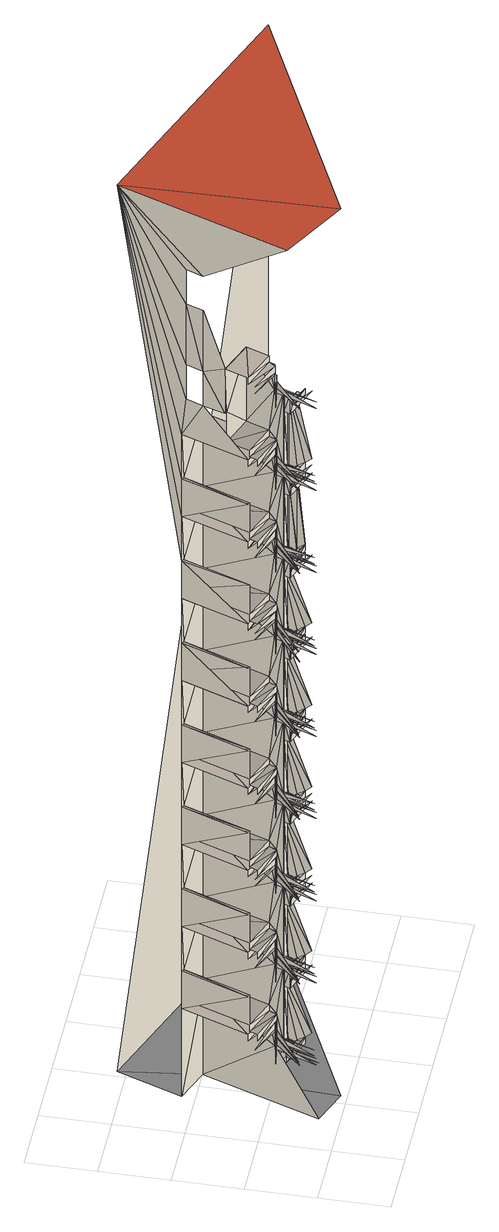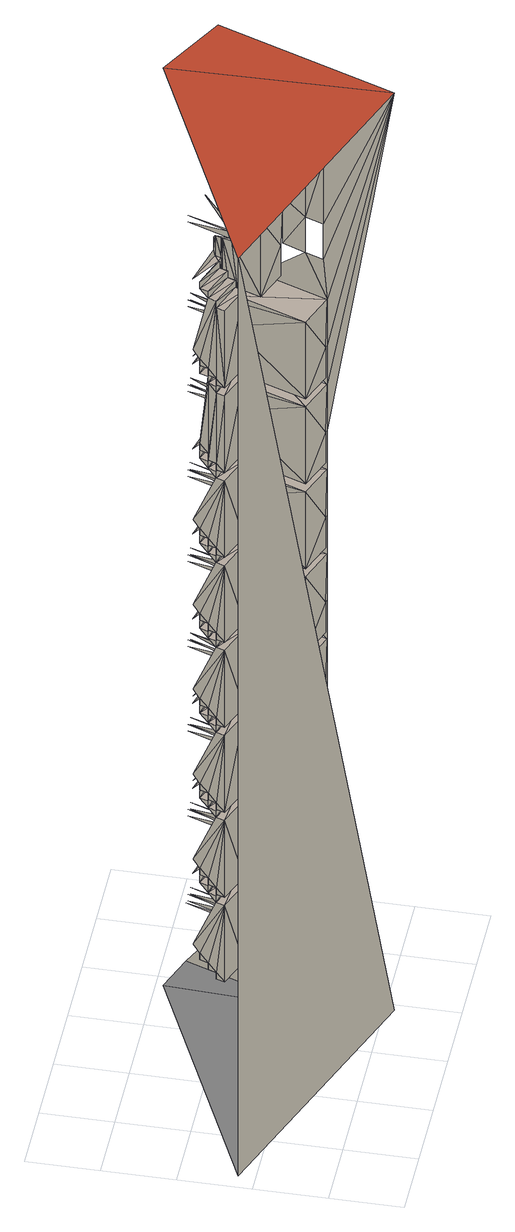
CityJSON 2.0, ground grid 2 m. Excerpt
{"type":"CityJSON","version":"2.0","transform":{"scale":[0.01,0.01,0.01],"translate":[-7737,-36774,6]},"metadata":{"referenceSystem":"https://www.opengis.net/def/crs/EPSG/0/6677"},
"CityObjects":{
"building1":{"type":"Building","attributes":{"class":9999,"usage":412,"measuredHeight":30.7,"storeysAboveGround":10,"storeysBelowGround":0,"prefecture":13,"city":13103,"footprintArea":61.78,"fireproofType":1001,"coverageRatio":80,"floorAreaRatio":700,"surveyYear":2021,"urbanPlanType":21,"areaClassificationType":22,"landUseType":211,"districts":"10","detailedUsage":"1320","floodRisk_description":10,"floodRisk_rank":1,"floodRisk_depth":0.3,"floodRisk_adminType":2,"floodRisk_scale":2,"meshCode":"53394509"},"geometry":[{"type":"MultiSurface","lod":"2","boundaries":[[[0,1,2]],[[3,4,5]],[[6,7,8]],[[9,10,11]],[[12,13,14]],[[15,16,17]],[[18,19,20]],[[21,22,23]],[[24,25,26]],[[27,28,29]],[[30,31,32]],[[33,34,35]],[[36,37,38]],[[39,40,41]],[[42,43,44]],[[45,46,47]],[[48,49,50]],[[51,52,53]],[[54,55,56]],[[57,58,59]],[[60,61,62]],[[63,64,65]],[[66,67,68]],[[69,70,71]],[[72,73,7]],[[74,75,2]],[[76,77,5]],[[14,78,79]],[[80,81,11]],[[82,83,79]],[[84,85,77]],[[86,87,73]],[[88,89,75]],[[80,90,81]],[[91,92,23]],[[20,93,94]],[[95,96,17]],[[26,97,98]],[[99,100,96]],[[101,102,94]],[[103,104,92]],[[105,106,98]],[[35,107,33]],[[38,108,36]],[[109,110,40]],[[47,111,45]],[[28,112,29]],[[43,113,44]],[[114,115,116]],[[32,117,30]],[[118,63,119]],[[66,120,121]],[[71,122,123]],[[54,124,125]],[[57,126,127]],[[62,128,129]],[[51,130,131]],[[48,39,132]],[[133,134,135]],[[136,137,138]],[[139,140,141]],[[142,143,144]],[[145,146,147]],[[148,149,150]],[[151,152,153]],[[154,155,156]],[[157,158,159]],[[160,161,117]],[[162,163,115]],[[164,165,108]],[[166,167,113]],[[168,169,110]],[[170,171,112]],[[172,173,111]],[[174,175,107]],[[8,176,177]],[[178,3,179]],[[180,0,181]],[[12,182,183]],[[184,9,185]],[[186,15,187]],[[188,18,189]],[[190,21,191]],[[24,192,193]],[[68,194,195]],[[61,196,197]],[[56,198,199]],[[53,200,201]],[[70,202,203]],[[50,204,205]],[[65,206,207]],[[59,208,209]],[[210,191,211]],[[212,179,213]],[[214,185,215]],[[216,182,217]],[[218,189,219]],[[220,221,176]],[[222,192,223]],[[224,187,225]],[[226,181,227]],[[228,229,230]],[[87,231,232]],[[89,233,234]],[[90,235,236]],[[237,238,239]],[[240,241,242]],[[243,244,245]],[[246,247,248]],[[249,250,251]],[[102,252,253]],[[104,254,255]],[[83,256,257]],[[85,258,259]],[[260,261,262]],[[263,264,265]],[[106,266,267]],[[100,268,269]],[[195,228,230]],[[202,248,203]],[[206,251,207]],[[205,240,242]],[[209,243,245]],[[201,263,265]],[[199,260,262]],[[196,239,197]],[[252,270,253]],[[271,232,272]],[[273,267,274]],[[233,275,234]],[[254,276,255]],[[277,236,278]],[[258,279,259]],[[269,268,280]],[[256,281,257]],[[126,28,27]],[[122,43,42]],[[114,116,120]],[[32,31,128]],[[35,34,124]],[[38,37,119]],[[109,40,39]],[[47,46,130]],[[225,282,283]],[[284,285,167]],[[286,287,175]],[[288,289,173]],[[290,291,163]],[[292,293,171]],[[294,295,161]],[[296,297,165]],[[298,299,169]],[[300,301,302]],[[303,304,305]],[[306,307,308]],[[309,310,311]],[[312,313,314]],[[315,316,317]],[[318,319,320]],[[321,322,323]],[[134,277,135]],[[144,273,142]],[[146,275,147]],[[276,138,324]],[[270,150,149]],[[271,141,325]],[[326,279,159]],[[281,156,155]],[[280,153,152]],[[300,327,301]],[[302,301,328]],[[303,329,304]],[[305,304,330]],[[306,331,307]],[[308,307,332]],[[309,333,310]],[[311,310,334]],[[312,335,313]],[[314,313,336]],[[317,316,337]],[[317,337,338]],[[318,339,319]],[[320,319,340]],[[323,322,341]],[[323,341,342]],[[305,343,303]],[[302,344,300]],[[345,309,311]],[[320,346,318]],[[317,347,315]],[[348,312,314]],[[321,323,349]],[[306,308,350]],[[38,164,108]],[[109,168,110]],[[28,170,112]],[[113,43,166]],[[114,162,115]],[[32,160,117]],[[35,174,107]],[[47,172,111]],[[5,351,3]],[[85,5,77]],[[83,14,79]],[[14,352,12]],[[87,7,73]],[[7,353,8]],[[2,354,0]],[[89,2,75]],[[11,355,9]],[[90,11,81]],[[351,5,85]],[[14,83,352]],[[7,87,353]],[[354,2,89]],[[355,11,90]],[[356,357,358]],[[357,359,360]],[[361,362,363]],[[362,364,365]],[[366,367,368]],[[369,366,370]],[[371,372,373]],[[374,371,375]],[[376,377,378]],[[377,379,380]],[[381,382,383]],[[384,381,385]],[[386,387,388]],[[387,389,390]],[[391,392,393]],[[392,394,395]],[[100,17,96]],[[17,396,15]],[[23,397,21]],[[104,23,92]],[[102,20,94]],[[20,398,18]],[[323,399,400]],[[320,401,346]],[[317,402,347]],[[305,403,343]],[[302,404,344]],[[308,405,406]],[[314,407,348]],[[311,408,409]],[[26,410,24]],[[106,26,98]],[[17,100,396]],[[223,399,323]],[[220,401,320]],[[219,402,317]],[[215,403,305]],[[227,404,302]],[[397,23,104]],[[20,102,398]],[[211,405,308]],[[213,407,314]],[[217,408,311]],[[410,26,106]],[[303,343,411]],[[349,323,400]],[[300,344,412]],[[345,311,409]],[[318,346,413]],[[315,347,414]],[[350,308,406]],[[415,312,348]],[[416,417,418]],[[179,3,351]],[[352,182,12]],[[416,419,143]],[[420,134,133]],[[138,137,324]],[[141,140,325]],[[144,143,421]],[[145,422,146]],[[423,149,148]],[[424,8,353]],[[425,0,354]],[[426,9,355]],[[151,427,152]],[[154,428,155]],[[159,158,326]],[[195,66,68]],[[203,71,70]],[[199,54,56]],[[209,57,59]],[[197,62,61]],[[201,51,53]],[[205,48,50]],[[207,63,65]],[[85,429,351]],[[83,430,352]],[[89,425,354]],[[90,426,355]],[[87,424,353]],[[189,18,398]],[[191,21,397]],[[431,15,396]],[[432,24,410]],[[100,431,396]],[[102,433,398]],[[104,434,397]],[[106,432,410]],[[357,356,359]],[[362,361,364]],[[367,366,369]],[[372,371,374]],[[377,376,379]],[[382,381,384]],[[387,386,389]],[[392,391,394]],[[241,413,401]],[[411,403,244]],[[250,414,402]],[[412,404,238]],[[349,399,247]],[[8,424,176]],[[181,0,425]],[[185,9,426]],[[350,405,229]],[[415,407,264]],[[261,345,408]],[[179,351,429]],[[182,352,430]],[[187,15,431]],[[24,432,192]],[[435,161,160]],[[436,163,162]],[[437,165,164]],[[284,167,166]],[[438,169,168]],[[439,171,170]],[[189,398,433]],[[191,397,434]],[[440,173,172]],[[441,175,174]],[[401,413,346]],[[403,411,343]],[[402,414,347]],[[404,412,344]],[[399,349,400]],[[405,350,406]],[[407,415,348]],[[408,345,409]],[[442,321,349]],[[443,309,345]],[[444,300,412]],[[445,312,415]],[[446,306,350]],[[447,303,411]],[[448,315,414]],[[449,318,413]],[[182,430,217]],[[429,213,179]],[[431,225,187]],[[211,191,450]],[[192,432,223]],[[219,189,451]],[[185,426,215]],[[220,176,424]],[[227,181,452]],[[368,453,241]],[[383,454,244]],[[365,455,247]],[[395,456,250]],[[238,380,457]],[[360,458,229]],[[217,430,459]],[[460,213,429]],[[461,225,431]],[[261,390,462]],[[264,373,463]],[[450,191,434]],[[223,432,464]],[[451,189,433]],[[215,426,465]],[[220,424,466]],[[452,181,425]],[[425,89,234]],[[426,90,236]],[[424,87,232]],[[433,102,253]],[[434,104,255]],[[429,85,259]],[[430,83,257]],[[267,432,106]],[[431,100,269]],[[122,71,203]],[[124,54,199]],[[195,120,66]],[[209,126,57]],[[197,128,62]],[[201,130,51]],[[205,39,48]],[[207,119,63]],[[457,380,379]],[[453,368,367]],[[454,383,382]],[[455,365,364]],[[458,360,359]],[[456,395,394]],[[462,390,389]],[[463,373,372]],[[467,247,399]],[[468,241,401]],[[469,250,402]],[[470,244,403]],[[471,238,404]],[[405,472,229]],[[408,473,261]],[[474,264,407]],[[453,413,241]],[[454,411,244]],[[414,250,456]],[[412,238,457]],[[455,349,247]],[[350,229,458]],[[415,264,463]],[[345,261,462]],[[239,238,475]],[[242,241,476]],[[245,244,477]],[[248,247,478]],[[251,250,479]],[[230,229,480]],[[262,261,481]],[[265,264,482]],[[480,195,230]],[[478,203,248]],[[477,209,245]],[[475,197,239]],[[476,205,242]],[[479,207,251]],[[361,455,364]],[[384,454,382]],[[376,457,379]],[[374,463,372]],[[391,456,394]],[[386,462,389]],[[369,453,367]],[[356,458,359]],[[481,199,262]],[[482,201,265]],[[223,483,399]],[[220,484,401]],[[219,485,402]],[[215,486,403]],[[227,487,404]],[[211,488,405]],[[213,489,407]],[[217,490,408]],[[491,361,492]],[[493,384,494]],[[495,376,496]],[[497,374,498]],[[499,391,500]],[[501,386,502]],[[503,369,504]],[[505,356,506]],[[489,213,460]],[[282,225,461]],[[490,217,459]],[[483,223,464]],[[488,211,450]],[[484,220,466]],[[485,219,451]],[[486,215,465]],[[487,227,452]],[[429,489,460]],[[431,282,461]],[[430,490,459]],[[433,485,451]],[[434,488,450]],[[432,483,464]],[[425,487,452]],[[426,486,465]],[[424,484,466]],[[478,122,203]],[[475,128,197]],[[479,119,207]],[[195,480,120]],[[209,477,126]],[[205,476,39]],[[481,124,199]],[[201,482,130]],[[247,467,478]],[[241,468,476]],[[250,469,479]],[[244,470,477]],[[238,471,475]],[[229,472,480]],[[261,473,481]],[[264,474,482]],[[485,433,253]],[[488,434,255]],[[483,432,267]],[[487,425,234]],[[486,426,236]],[[484,424,232]],[[489,429,259]],[[282,431,269]],[[490,430,257]],[[413,453,449]],[[411,454,447]],[[415,463,445]],[[414,456,448]],[[412,457,444]],[[350,458,446]],[[345,462,443]],[[349,455,442]],[[491,455,361]],[[493,454,384]],[[376,495,457]],[[497,463,374]],[[499,456,391]],[[501,462,386]],[[503,453,369]],[[505,458,356]],[[507,508,148]],[[509,253,270]],[[510,255,276]],[[511,267,273]],[[512,234,275]],[[513,236,277]],[[514,232,271]],[[120,472,114]],[[122,467,43]],[[126,470,28]],[[128,471,32]],[[39,468,109]],[[119,469,38]],[[124,473,35]],[[130,474,47]],[[508,423,148]],[[515,140,139]],[[422,145,516]],[[517,259,279]],[[518,269,280]],[[519,257,281]],[[416,520,417]],[[418,417,507]],[[472,120,480]],[[467,122,478]],[[470,126,477]],[[128,475,471]],[[468,39,476]],[[469,119,479]],[[473,124,481]],[[474,130,482]],[[143,419,421]],[[467,399,284]],[[468,401,438]],[[469,402,437]],[[470,403,439]],[[471,404,435]],[[472,405,436]],[[473,408,441]],[[474,407,440]],[[253,509,485]],[[488,255,510]],[[483,267,511]],[[487,234,512]],[[486,236,513]],[[484,232,514]],[[455,521,442]],[[454,522,447]],[[523,444,457]],[[463,524,445]],[[456,525,448]],[[462,526,443]],[[453,527,449]],[[458,528,446]],[[489,259,517]],[[269,518,282]],[[490,257,519]],[[442,521,529]],[[447,522,530]],[[444,523,531]],[[445,524,532]],[[448,525,533]],[[443,526,534]],[[449,527,535]],[[446,528,536]],[[284,399,483]],[[438,401,484]],[[437,402,485]],[[439,403,486]],[[435,404,487]],[[436,405,488]],[[441,408,490]],[[440,407,489]],[[537,419,416]],[[436,290,163]],[[439,292,171]],[[296,165,437]],[[288,173,440]],[[164,38,469]],[[168,109,468]],[[170,28,470]],[[166,43,467]],[[162,114,472]],[[160,32,471]],[[174,35,473]],[[172,47,474]],[[538,537,285]],[[277,134,513]],[[276,324,510]],[[270,149,509]],[[273,144,511]],[[275,146,512]],[[271,325,514]],[[279,326,517]],[[281,155,519]],[[280,152,518]],[[491,539,455]],[[455,540,521]],[[493,541,454]],[[454,542,522]],[[523,457,543]],[[544,457,495]],[[497,545,463]],[[463,546,524]],[[499,547,456]],[[456,548,525]],[[501,549,462]],[[526,462,550]],[[503,551,453]],[[453,552,527]],[[505,553,458]],[[528,458,554]],[[539,491,555]],[[541,493,556]],[[544,495,557]],[[545,497,558]],[[547,499,559]],[[549,501,560]],[[551,503,561]],[[553,505,562]],[[144,483,511]],[[325,484,514]],[[149,485,509]],[[134,486,513]],[[324,488,510]],[[146,487,512]],[[152,282,518]],[[155,490,519]],[[326,489,517]],[[327,300,563]],[[329,303,564]],[[331,306,565]],[[333,309,566]],[[335,312,567]],[[316,315,568]],[[339,318,569]],[[322,321,570]],[[467,284,166]],[[468,438,168]],[[469,437,164]],[[470,439,170]],[[472,436,162]],[[471,435,160]],[[473,441,174]],[[474,440,172]],[[571,572,573]],[[574,515,139]],[[575,516,145]],[[576,577,578]],[[579,580,581]],[[582,583,584]],[[585,586,587]],[[544,588,457]],[[457,588,543]],[[521,540,589]],[[522,542,590]],[[524,546,591]],[[525,548,592]],[[526,550,593]],[[527,552,594]],[[528,554,595]],[[596,597,575]],[[571,573,598]],[[585,587,599]],[[582,584,600]],[[601,602,603]],[[604,603,602]],[[442,570,321]],[[309,443,566]],[[444,563,300]],[[312,445,567]],[[306,446,565]],[[447,564,303]],[[315,448,568]],[[318,449,569]],[[574,291,605]],[[579,289,606]],[[295,607,576]],[[538,285,284]],[[541,608,454]],[[545,609,463]],[[547,610,456]],[[549,611,462]],[[551,612,453]],[[553,613,458]],[[614,455,539]],[[540,455,615]],[[454,616,542]],[[546,463,617]],[[456,618,548]],[[462,619,550]],[[453,620,552]],[[458,621,554]],[[287,286,599]],[[289,288,606]],[[291,290,605]],[[293,292,600]],[[295,294,607]],[[297,296,598]],[[299,298,597]],[[622,497,498]],[[623,491,492]],[[624,495,496]],[[282,625,626]],[[614,539,627]],[[608,541,628]],[[629,544,630]],[[544,629,588]],[[609,545,631]],[[610,547,632]],[[611,549,633]],[[612,551,634]],[[613,553,635]],[[636,417,520]],[[502,637,501]],[[500,638,499]],[[494,639,493]],[[504,640,503]],[[506,641,505]],[[625,642,626]],[[483,538,284]],[[419,483,144]],[[614,643,455]],[[455,643,615]],[[608,644,454]],[[454,644,616]],[[609,645,463]],[[463,645,617]],[[610,646,456]],[[456,646,618]],[[611,647,462]],[[462,647,619]],[[612,648,453]],[[453,648,620]],[[613,649,458]],[[458,649,621]],[[540,615,650]],[[542,616,651]],[[629,652,588]],[[588,652,653]],[[546,617,654]],[[548,618,655]],[[550,619,656]],[[552,620,657]],[[554,621,658]],[[136,659,137]],[[133,660,420]],[[661,442,529]],[[662,443,534]],[[663,444,531]],[[664,445,532]],[[665,446,536]],[[666,447,530]],[[667,448,533]],[[668,449,535]],[[151,669,427]],[[157,670,158]],[[154,671,428]],[[497,672,558]],[[639,556,493]],[[673,532,524]],[[637,560,501]],[[674,533,525]],[[675,530,522]],[[676,536,528]],[[677,534,526]],[[495,678,557]],[[503,640,561]],[[679,531,523]],[[638,559,499]],[[491,680,555]],[[641,562,505]],[[681,535,527]],[[521,661,529]],[[419,144,421]],[[682,169,438]],[[683,161,435]],[[684,175,441]],[[419,537,538]],[[539,555,680]],[[589,685,521]],[[673,524,591]],[[557,686,544]],[[687,541,556]],[[688,549,560]],[[636,689,417]],[[690,508,507]],[[691,614,692]],[[693,608,694]],[[695,629,696]],[[629,695,652]],[[697,609,698]],[[699,610,700]],[[701,611,702]],[[703,612,704]],[[705,613,706]],[[592,707,525]],[[708,528,595]],[[593,709,526]],[[543,710,523]],[[590,711,522]],[[594,712,527]],[[562,713,553]],[[714,545,558]],[[559,715,547]],[[561,716,551]],[[538,483,419]],[[572,659,136]],[[580,660,133]],[[586,669,151]],[[577,670,157]],[[583,671,154]],[[614,691,643]],[[608,693,644]],[[652,695,717]],[[609,697,645]],[[610,699,646]],[[611,701,647]],[[612,703,648]],[[613,705,649]],[[551,716,634]],[[718,593,550]],[[545,719,631]],[[720,595,554]],[[721,594,552]],[[722,592,548]],[[713,635,553]],[[539,723,627]],[[724,590,542]],[[547,715,632]],[[544,725,630]],[[726,628,541]],[[727,633,549]],[[728,543,588]],[[546,729,591]],[[540,730,589]],[[298,169,682]],[[294,161,683]],[[286,175,684]],[[658,720,554]],[[729,546,654]],[[724,542,651]],[[656,718,550]],[[650,731,540]],[[722,548,655]],[[727,611,633]],[[630,732,629]],[[438,484,682]],[[437,485,733]],[[485,149,734]],[[439,486,735]],[[660,486,134]],[[488,736,436]],[[487,683,435]],[[737,487,146]],[[325,738,484]],[[324,659,488]],[[152,669,282]],[[155,671,490]],[[490,684,441]],[[489,739,440]],[[670,489,326]],[[740,588,653]],[[552,657,741]],[[631,742,609]],[[634,743,612]],[[632,744,610]],[[628,745,608]],[[635,746,613]],[[614,627,747]],[[497,748,672]],[[687,556,639]],[[664,532,673]],[[688,560,637]],[[667,533,674]],[[666,530,675]],[[665,536,676]],[[662,534,677]],[[557,678,686]],[[561,640,749]],[[663,531,679]],[[750,559,638]],[[491,751,680]],[[752,562,641]],[[668,535,681]],[[685,661,521]],[[607,516,576]],[[600,580,582]],[[598,508,571]],[[605,572,574]],[[599,583,585]],[[606,577,579]],[[597,515,575]],[[738,325,140]],[[734,149,423]],[[660,134,420]],[[659,324,137]],[[737,146,422]],[[669,152,427]],[[671,155,428]],[[670,326,158]],[[753,656,619]],[[754,657,620]],[[755,654,617]],[[615,756,650]],[[611,757,702]],[[758,653,652]],[[759,658,621]],[[760,651,616]],[[700,610,761]],[[612,743,704]],[[698,609,762]],[[763,706,613]],[[764,655,618]],[[745,694,608]],[[614,747,692]],[[629,765,696]],[[525,707,674]],[[526,709,677]],[[523,710,679]],[[522,711,675]],[[527,712,681]],[[714,558,672]],[[676,528,708]],[[752,713,562]],[[750,715,559]],[[749,716,561]],[[615,643,766]],[[767,621,649]],[[620,648,754]],[[703,704,768]],[[697,698,762]],[[717,758,652]],[[769,695,696]],[[730,685,589]],[[673,591,770]],[[544,686,725]],[[539,680,723]],[[687,726,541]],[[688,771,549]],[[693,694,772]],[[699,700,773]],[[705,706,774]],[[701,702,775]],[[776,619,647]],[[692,777,691]],[[646,778,618]],[[645,779,617]],[[644,780,616]],[[634,716,781]],[[709,593,718]],[[545,714,719]],[[708,595,720]],[[712,594,721]],[[707,592,722]],[[782,635,713]],[[627,723,783]],[[711,590,724]],[[632,715,784]],[[630,725,732]],[[785,628,726]],[[727,549,771]],[[710,543,728]],[[591,729,770]],[[731,730,540]],[[508,734,423]],[[515,738,140]],[[422,516,737]],[[736,290,436]],[[735,292,439]],[[296,437,733]],[[288,440,739]],[[780,644,693]],[[786,649,705]],[[646,699,773]],[[787,645,697]],[[647,701,776]],[[717,695,788]],[[648,703,789]],[[777,643,691]],[[728,588,740]],[[552,741,721]],[[632,784,744]],[[747,627,783]],[[719,742,631]],[[781,743,634]],[[785,745,628]],[[782,746,635]],[[602,790,604]],[[658,759,720]],[[729,654,791]],[[724,651,792]],[[656,793,718]],[[722,655,794]],[[629,732,765]],[[756,731,650]],[[727,757,611]],[[795,669,586]],[[607,737,516]],[[600,660,580]],[[598,734,508]],[[605,659,572]],[[597,738,515]],[[793,656,753]],[[741,657,754]],[[791,654,755]],[[766,756,615]],[[702,757,796]],[[740,653,758]],[[759,621,767]],[[792,651,760]],[[761,610,744]],[[704,743,768]],[[762,609,742]],[[763,613,746]],[[794,655,764]],[[797,694,745]],[[692,747,798]],[[696,765,769]],[[599,671,583]],[[606,670,577]],[[748,714,672]],[[638,715,750]],[[637,771,688]],[[640,716,749]],[[641,713,752]],[[678,725,686]],[[751,723,680]],[[639,726,687]],[[799,756,751]],[[683,607,294]],[[735,600,292]],[[733,598,296]],[[736,605,290]],[[682,597,298]],[[684,599,286]],[[739,606,288]],[[790,602,636]],[[636,602,689]],[[689,602,690]],[[798,777,692]],[[618,778,764]],[[753,619,776]],[[617,779,755]],[[616,780,760]],[[772,694,797]],[[773,700,761]],[[774,706,763]],[[775,702,796]],[[707,722,638]],[[720,676,708]],[[718,677,709]],[[729,673,770]],[[638,722,715]],[[731,685,730]],[[724,675,711]],[[728,679,710]],[[721,681,712]],[[779,748,800]],[[780,639,801]],[[776,637,802]],[[789,640,803]],[[788,678,804]],[[641,805,786]],[[756,799,731]],[[602,508,690]],[[508,602,571]],[[571,602,572]],[[572,602,574]],[[766,643,806]],[[767,649,786]],[[754,648,789]],[[703,768,807]],[[769,808,695]],[[697,762,787]],[[717,788,758]],[[682,484,738]],[[733,485,734]],[[486,660,735]],[[488,659,736]],[[683,487,737]],[[282,669,625]],[[490,671,684]],[[739,489,670]],[[756,723,751]],[[780,693,772]],[[786,705,774]],[[646,773,778]],[[779,645,787]],[[776,701,775]],[[788,695,808]],[[789,703,807]],[[806,643,777]],[[789,716,640]],[[780,726,639]],[[776,771,637]],[[786,713,641]],[[678,788,725]],[[714,748,779]],[[764,715,722]],[[715,764,784]],[[714,742,719]],[[726,745,785]],[[771,757,727]],[[716,743,781]],[[713,746,782]],[[723,747,783]],[[725,765,732]],[[800,755,779]],[[803,754,789]],[[788,804,758]],[[801,760,780]],[[786,805,767]],[[776,802,753]],[[784,764,744]],[[764,722,794]],[[753,718,793]],[[767,720,759]],[[723,766,747]],[[766,723,756]],[[758,728,740]],[[755,729,791]],[[754,721,741]],[[760,724,792]],[[789,743,716]],[[788,765,725]],[[779,742,714]],[[726,780,745]],[[771,776,757]],[[713,786,746]],[[625,669,795]],[[737,607,683]],[[660,600,735]],[[734,598,733]],[[659,605,736]],[[738,597,682]],[[671,599,684]],[[670,606,739]],[[757,775,796]],[[746,774,763]],[[743,807,768]],[[765,808,769]],[[778,744,764]],[[744,773,761]],[[742,787,762]],[[745,772,797]],[[747,766,777]],[[798,747,777]],[[775,757,776]],[[774,746,786]],[[743,789,807]],[[765,788,808]],[[744,778,773]],[[777,766,806]],[[742,779,787]],[[772,745,780]],[[809,625,795]],[[810,642,625]],[[601,811,602]],[[810,625,809]],[[809,811,810]]],"semantics":{"surfaces":[{"type":"WallSurface"},{"type":"OuterCeilingSurface"},{"type":"OuterFloorSurface"},{"type":"RoofSurface"},{"type":"GroundSurface"}],"values":[0,0,0,0,0,0,0,0,0,0,0,0,0,0,0,0,0,0,0,0,0,0,0,0,0,0,0,0,0,1,1,1,1,1,0,0,0,0,1,1,1,1,2,2,2,2,2,2,2,2,0,0,0,0,0,0,0,0,0,0,0,0,0,0,0,0,0,0,0,0,0,0,0,0,0,1,1,1,1,1,1,1,1,1,2,2,2,2,2,2,2,2,0,0,0,0,0,0,0,0,0,2,1,1,1,2,2,2,2,2,1,1,1,1,2,2,1,1,0,0,0,0,0,0,0,0,0,0,0,0,0,0,0,0,0,0,0,0,0,0,0,0,0,1,2,0,0,0,0,0,0,0,0,0,0,0,0,0,0,0,1,1,1,1,1,1,1,1,1,0,0,0,0,0,0,0,0,0,0,0,0,0,0,0,0,0,0,0,0,0,0,0,0,2,2,2,2,2,2,2,2,0,0,0,0,0,0,0,0,0,0,0,0,0,0,0,0,0,0,0,0,0,0,0,0,0,0,0,0,0,0,0,0,0,0,0,0,0,1,1,1,1,1,1,1,1,0,0,0,1,1,1,1,1,0,0,1,1,1,0,0,0,0,0,0,0,0,0,0,1,1,1,0,0,0,0,0,0,1,1,1,0,0,0,0,0,0,0,0,0,0,0,0,0,0,0,0,1,1,1,1,0,0,0,0,0,0,0,0,0,0,0,0,0,0,0,0,0,1,1,1,0,0,0,1,1,1,1,0,0,0,0,0,0,1,1,0,0,0,0,0,0,0,0,0,0,1,1,1,1,1,1,1,1,0,0,0,0,0,0,0,0,0,2,2,2,2,2,2,0,0,0,2,2,0,0,0,0,0,0,0,0,0,0,0,0,0,0,0,0,0,0,0,0,0,0,0,2,2,2,2,2,2,2,2,0,0,0,0,0,0,0,0,0,0,0,0,0,0,0,0,2,2,2,2,2,2,2,2,0,0,0,0,0,0,0,0,0,0,0,0,0,0,0,0,1,1,1,1,1,1,1,1,0,0,0,0,0,0,0,0,1,1,1,1,1,1,1,1,1,0,0,0,0,0,0,0,0,0,0,0,0,0,0,0,0,0,0,0,0,0,0,0,0,0,0,0,0,0,0,0,0,0,0,0,0,0,0,0,0,0,0,0,0,0,0,0,0,0,0,0,0,0,0,0,0,0,0,0,0,0,0,0,0,0,1,1,1,0,0,0,0,0,0,0,0,0,0,0,0,0,1,0,0,0,0,0,0,0,0,0,0,0,0,0,0,0,0,0,0,0,0,0,0,0,0,0,0,0,0,0,0,0,0,0,0,0,0,0,0,0,0,0,0,2,2,2,2,2,2,2,2,2,2,2,2,0,1,1,1,1,1,1,1,1,1,0,0,0,0,0,0,0,0,0,0,0,0,0,0,0,0,0,0,0,0,0,0,0,0,0,0,0,0,0,0,0,0,0,0,0,0,0,0,0,0,0,0,0,0,0,0,0,0,0,0,0,0,0,0,0,0,0,0,0,0,0,0,0,0,0,2,2,2,2,3,0,1,1,1,1,1,1,1,1,2,2,2,2,0,0,0,0,0,0,0,0,0,0,0,0,0,0,0,0,0,0,0,0,0,0,2,2,0,0,0,0,0,0,0,0,0,0,0,2,2,2,2,2,4,0,0,0,0,0,0,0,0,0,0,0,0,0,0,0,0,0,0,0,0,0,0,0,0,0,1,1,1,1,1,1,1,1,1,1,1,1,1,0,0,0,0,0,0,0,0,0,0,0,0,0,0,0,0,0,2,2,2,0,2,1,1,2,2,2,0,0,0,0,0,0,0,0,0,0,0,1,1,1,1,1,1,2,2,2,2,0,1,1,1,1,1,0,0,0,0,0,0,0,0,0,0,0,0,0,0,0,0,0,0,0,0,0,0,0,0,2,2,2,1,1,1,1,1,1,2,2,0,0,0,0,0,0,0,0,0,0,0,0,0,0,0,1,1,2,2,2,2,2,2,0,0,0,0,0,0,0,0,0,0,0,0,0,0,0,0,0,0,0,0,0,0,0,0,0,0,0,0,0,0,0,0,0,0,0,0,0,0,0,0,0,0,0,0,0,0,0,1,1,1,1,1,2,1,2,2,2,1,1,1,2,2,1,2,1,1,2,2,2,2,2,2,2,2,1,2,1,1,1,0,0,0,0,0,0,0,0,0,0,0,0,0,0,0,0,1,1,1,2,2,2,2,0,0,0,0,0,0,0,0,1,1,2,2,2,2,2,2,0,1,1,1,1,1,2,1,2,0,0,0,0,0,0,0,0,0,0,0,0,0,0,0,0,0,0,0,0,0,0,0,0,0,0,0,0,0,0,0,0,0,0,0,0,0,0,0,0,0,0,0,2,1,1,1,1,2,2,2,2,0,0,0,0,0,0,0,0,0,0,0,0,0,0,0,0,0,0,0,0,1,1,1,2,2,2,1,0,0,0,0,0,0,0,0,0,0,0,0,0,0,0,0,0,0,0,0,0,0,0,0,0,0,0,0,0,0,0,0,0,0,0,0,0,0,0,0,0,0,0,0,0,0,0,0,0,0,0,0,0,0,0,0,0,0,0,0,0,0,0,0,0,0,0,0,0,0,0,0,0,0,0,0,0,0,0,0,4,4,3,4,0]}}]}
},
"vertices":[
[156,180,1383],[54,97,1405],[156,180,1405],[156,180,1097],[54,97,1119],[156,180,1119],[54,97,1669],[156,180,1691],[156,180,1669],[156,180,811],[54,97,833],[156,180,833],[156,180,525],[54,97,547],[156,180,547],[156,180,239],[55,97,261],[156,180,261],[156,180,2241],[55,97,2263],[156,180,2263],[156,180,1955],[55,97,1977],[156,180,1977],[157,180,2527],[55,97,2549],[157,180,2549],[78,216,596],[170,182,618],[78,216,618],[78,216,1190],[78,216,1168],[170,182,1190],[78,216,332],[78,216,310],[170,182,332],[78,216,2048],[78,216,2026],[170,182,2048],[170,182,1454],[78,216,1476],[78,216,1454],[78,216,2312],[170,182,2334],[78,216,2334],[78,216,904],[78,216,882],[170,182,904],[157,180,1432],[61,102,1410],[157,180,1410],[157,180,860],[61,102,838],[157,180,838],[157,180,288],[61,102,266],[157,180,266],[157,180,574],[61,102,552],[157,180,552],[61,102,1124],[157,180,1124],[157,180,1146],[157,180,2004],[61,102,1982],[157,180,1982],[157,180,1718],[61,102,1696],[157,180,1696],[61,102,2290],[157,180,2268],[157,180,2290],[49,162,1691],[156,180,1713],[49,162,1405],[156,180,1427],[49,162,1119],[156,180,1141],[49,162,547],[156,180,569],[49,162,855],[156,180,855],[49,162,569],[155,184,569],[49,162,1141],[155,184,1141],[49,162,1713],[155,184,1713],[49,162,1427],[155,184,1427],[155,184,855],[49,162,1977],[156,180,1999],[49,162,2263],[156,180,2285],[49,162,261],[156,180,283],[49,162,2549],[157,180,2571],[49,162,283],[156,184,283],[49,162,2285],[156,185,2285],[49,162,1999],[156,185,1999],[49,162,2571],[156,185,2571],[87,240,332],[87,240,2048],[170,182,1476],[87,240,1476],[87,240,904],[87,240,618],[87,240,2334],[170,182,1762],[87,240,1762],[78,216,1762],[87,240,1190],[58,163,2026],[170,182,2026],[170,182,1740],[58,163,1740],[170,182,2312],[58,163,2312],[170,182,310],[58,163,310],[170,182,596],[58,163,596],[170,182,1168],[58,163,1168],[170,182,882],[58,163,882],[58,163,1454],[79,243,899],[181,205,877],[79,243,877],[79,243,2043],[181,205,2043],[79,243,2021],[79,243,1757],[181,205,1757],[79,243,1735],[79,243,2593],[79,243,2615],[181,205,2593],[79,243,1471],[181,205,1449],[79,243,1449],[79,243,2329],[181,205,2307],[79,243,2307],[79,243,327],[181,205,305],[79,243,305],[79,243,613],[181,205,591],[79,243,591],[79,243,1185],[181,205,1185],[79,243,1163],[181,205,1190],[87,240,1212],[181,205,1762],[87,240,1784],[181,205,2048],[87,240,2070],[181,205,2334],[87,240,2356],[181,205,1476],[87,240,1498],[181,205,618],[87,240,640],[181,205,904],[87,240,926],[181,205,332],[87,240,354],[162,181,1669],[118,64,1669],[118,64,1097],[162,181,1097],[118,64,1383],[162,181,1383],[162,181,525],[118,64,525],[118,64,811],[162,181,811],[118,64,239],[162,181,239],[118,64,2241],[162,181,2241],[118,64,1955],[162,181,1955],[162,181,2527],[118,64,2527],[120,70,1696],[162,181,1696],[121,71,1124],[162,181,1124],[121,71,266],[162,181,266],[121,71,838],[162,181,838],[121,71,2268],[162,181,2268],[121,71,1410],[162,181,1410],[121,71,1982],[162,181,1982],[121,71,552],[162,181,552],[118,64,1933],[162,181,1933],[118,64,1075],[162,181,1075],[118,64,789],[162,181,789],[118,64,503],[162,181,503],[118,64,2219],[162,181,2219],[162,181,1647],[118,64,1647],[118,64,2505],[162,181,2505],[118,64,217],[162,181,217],[118,64,1361],[162,181,1361],[120,70,1674],[165,162,1674],[162,181,1674],[71,222,1713],[166,186,1713],[71,222,1427],[166,186,1427],[71,222,855],[166,186,855],[121,71,1102],[165,162,1102],[162,181,1102],[121,71,1388],[165,162,1388],[162,181,1388],[121,71,530],[165,162,530],[162,181,530],[121,71,2246],[165,162,2246],[162,181,2246],[121,71,1960],[165,162,1960],[162,181,1960],[71,222,2285],[166,186,2285],[71,222,1999],[166,186,1999],[71,222,569],[167,186,569],[71,222,1141],[167,186,1141],[121,71,244],[165,162,244],[162,181,244],[121,71,816],[165,162,816],[162,181,816],[71,222,2571],[166,186,2571],[71,222,283],[167,186,283],[166,186,2307],[166,186,1735],[71,222,1735],[166,186,2593],[71,222,2593],[166,186,1449],[166,186,2021],[166,186,877],[71,222,877],[167,186,1163],[167,186,305],[167,186,591],[175,187,217],[127,60,217],[181,205,2356],[112,307,2356],[159,434,354],[87,240,458],[159,434,926],[87,240,1030],[159,434,1784],[87,240,1888],[159,434,640],[87,240,744],[159,434,1212],[87,240,1316],[159,434,2070],[87,240,2174],[159,434,1498],[87,240,1602],[160,143,1295],[165,142,1339],[160,143,1361],[160,143,723],[165,142,767],[160,143,789],[160,143,1867],[165,142,1911],[160,143,1933],[160,143,437],[165,142,481],[160,143,503],[160,143,1009],[165,142,1053],[160,143,1075],[160,143,2153],[165,142,2175],[160,143,2219],[160,143,1581],[165,142,1625],[160,143,1647],[160,143,2439],[166,141,2461],[160,143,2505],[181,205,2021],[181,205,1735],[181,205,1163],[165,142,1317],[165,142,1361],[165,142,745],[165,142,789],[165,142,1889],[165,142,1933],[165,142,459],[165,142,503],[165,142,1031],[165,142,1075],[165,142,2197],[165,142,2219],[165,142,1603],[165,142,1647],[166,141,2483],[166,141,2505],[167,161,789],[167,161,1361],[167,161,437],[167,161,1647],[167,161,2219],[167,161,1075],[167,161,2439],[167,161,1867],[155,184,1097],[155,184,525],[155,184,1669],[155,184,1383],[155,184,811],[174,139,1630],[165,142,1652],[165,142,1630],[174,139,1674],[165,142,1674],[174,139,2202],[165,142,2224],[165,142,2202],[174,139,2246],[165,142,2246],[165,142,1366],[174,139,1388],[165,142,1388],[174,139,1344],[165,142,1344],[165,142,794],[174,139,816],[165,142,816],[174,139,772],[165,142,772],[174,139,1058],[165,142,1080],[165,142,1058],[174,139,1102],[165,142,1102],[165,142,508],[174,139,530],[165,142,530],[174,139,486],[165,142,486],[174,139,200],[165,142,222],[165,142,200],[174,139,244],[165,142,244],[174,139,1916],[165,142,1938],[165,142,1916],[174,139,1960],[165,142,1960],[156,184,239],[156,185,1955],[156,185,2241],[165,162,2505],[167,161,2505],[165,162,1647],[165,162,2219],[165,162,789],[165,162,1361],[165,162,1933],[167,161,1933],[165,162,1075],[165,162,503],[167,161,503],[156,185,2527],[167,161,723],[167,161,1295],[167,161,1581],[167,161,2153],[167,161,1009],[104,310,2615],[128,374,2578],[104,310,2460],[206,272,2615],[181,205,899],[181,205,2615],[181,205,1471],[181,205,2329],[161,185,1669],[161,185,1383],[161,185,811],[181,205,327],[181,205,613],[161,185,1097],[161,185,525],[161,185,239],[161,185,2527],[161,185,2241],[161,185,1955],[181,205,1212],[181,205,1784],[181,205,2070],[181,205,1498],[181,205,640],[181,205,926],[181,205,354],[181,156,2439],[181,156,437],[181,156,1295],[181,156,1009],[181,156,1867],[181,156,723],[181,156,2153],[181,156,1581],[161,185,1933],[161,185,2219],[161,185,1361],[181,156,1388],[181,156,530],[181,156,2246],[181,156,1960],[181,156,1102],[181,156,1674],[161,185,503],[161,185,1075],[161,185,217],[181,156,244],[181,156,816],[161,185,2505],[161,185,789],[161,185,1647],[173,183,2334],[173,183,1476],[173,183,2048],[173,183,618],[173,183,1190],[173,183,1762],[173,183,332],[173,183,904],[173,183,1102],[173,183,1388],[173,183,530],[173,183,2246],[173,183,1960],[173,183,1674],[173,183,244],[173,183,816],[174,188,2505],[174,188,1647],[174,188,2219],[174,188,789],[174,188,1361],[174,188,1933],[175,187,1075],[175,187,503],[182,159,2180],[174,139,2180],[182,159,464],[174,139,464],[182,159,1036],[174,139,1036],[182,159,751],[174,139,750],[182,159,1894],[174,139,1894],[182,159,178],[174,139,178],[182,159,1322],[174,139,1322],[182,159,1608],[174,139,1608],[128,374,2458],[152,437,2329],[174,188,2307],[174,188,2021],[174,188,2593],[174,188,1449],[174,188,877],[174,188,1735],[152,437,1757],[152,437,1471],[175,187,1163],[175,187,305],[175,187,591],[128,374,2790],[182,159,2417],[182,159,701],[182,159,1273],[182,159,987],[182,159,2131],[182,159,415],[182,159,1559],[182,159,1845],[182,159,2439],[182,159,723],[182,159,1295],[182,159,1009],[182,159,2153],[182,159,437],[182,159,1581],[182,159,1867],[112,307,2460],[206,272,2356],[190,182,2158],[190,182,2395],[190,182,442],[190,182,679],[190,182,1273],[190,182,1014],[190,182,728],[190,182,965],[190,182,1872],[190,182,2109],[190,182,156],[190,182,393],[190,182,1300],[190,182,1537],[190,182,1586],[190,182,1823],[182,159,2158],[182,159,442],[182,159,1014],[182,159,728],[182,159,1872],[182,159,156],[182,159,1300],[182,159,1586],[266,104,1295],[266,104,723],[266,104,1867],[266,104,437],[266,104,1009],[266,104,2153],[266,104,1581],[266,104,2439],[152,437,2174],[152,437,2043],[79,243,2174],[152,437,1888],[152,437,1602],[152,437,1316],[152,437,1185],[79,243,1316],[152,437,1030],[152,437,899],[79,243,1030],[152,437,744],[152,437,613],[79,243,744],[152,437,458],[152,437,327],[79,243,458],[190,182,1251],[190,182,2417],[190,182,701],[190,182,987],[190,182,2131],[190,182,415],[190,182,1559],[190,182,1845],[79,243,1602],[159,434,1602],[159,434,2174],[159,434,458],[159,434,744],[234,20,3112],[222,627,3112],[37,128,3112],[128,374,2909],[159,434,1888],[159,434,1030],[159,434,1316],[199,205,420],[199,205,706],[199,205,1850],[199,205,134],[199,205,1278],[199,205,1564],[199,205,2136],[199,205,2373],[199,205,657],[199,205,943],[199,205,2087],[199,205,371],[199,205,1515],[199,205,1801],[266,105,750],[266,105,2180],[266,105,1036],[253,399,21],[127,60,21],[190,182,2136],[190,182,420],[199,205,992],[190,182,992],[190,182,706],[190,182,1850],[190,182,134],[190,182,1278],[190,182,1564],[147,425,2790],[273,124,178],[273,124,1894],[273,124,464],[273,124,1322],[273,124,1608],[234,20,21],[208,229,2373],[208,229,657],[208,229,943],[208,229,2087],[208,229,371],[208,229,1515],[208,229,1801],[199,205,2395],[199,205,679],[199,205,1229],[199,205,1251],[199,205,965],[199,205,2109],[199,205,393],[199,205,1537],[199,205,1823],[253,399,2043],[253,399,899],[273,124,2439],[273,124,437],[273,124,1295],[273,124,1009],[273,124,1867],[273,124,723],[273,124,2153],[273,124,1581],[253,399,327],[253,399,1185],[253,399,613],[273,124,728],[273,124,987],[273,124,2131],[273,124,701],[273,124,1845],[273,124,415],[273,124,1036],[273,124,1273],[273,124,2158],[273,124,1559],[253,399,1498],[253,399,1212],[253,399,354],[273,124,2417],[273,124,1014],[273,124,442],[273,124,156],[147,425,2578],[147,425,2458],[208,229,2114],[199,205,2114],[208,229,398],[199,205,398],[208,229,970],[199,205,970],[208,229,684],[199,205,684],[208,229,1828],[199,205,1828],[208,229,112],[199,205,112],[208,229,1256],[199,205,1256],[208,229,1542],[199,205,1542],[282,148,2131],[282,148,1845],[282,148,415],[282,148,1273],[282,148,701],[282,148,1559],[282,148,1586],[282,148,728],[282,148,1872],[282,148,1300],[208,229,1229],[282,148,393],[282,148,706],[282,148,1823],[282,148,1537],[282,148,2109],[282,148,2158],[282,148,679],[282,148,1014],[282,148,442],[282,148,134],[282,148,1251],[282,148,965],[282,148,2417],[282,148,2395],[282,148,992],[253,399,2070],[253,399,2329],[253,399,640],[253,399,1784],[253,399,1471],[253,399,1757],[253,399,926],[291,171,1251],[291,171,1537],[291,171,706],[291,171,1278],[291,171,1850],[291,171,420],[291,171,1564],[291,171,2136],[273,124,750],[273,124,1300],[273,124,1872],[273,124,2180],[273,124,1586],[291,171,371],[291,171,1515],[291,171,943],[291,171,2395],[291,171,134],[291,171,1229],[291,171,1823],[291,171,657],[291,171,1828],[291,171,684],[291,171,1542],[291,171,2087],[291,171,992],[291,171,2373],[291,171,1801],[291,171,1256],[291,171,970],[282,148,987],[282,148,156],[299,195,398],[299,195,1828],[299,195,1542],[299,195,112],[299,195,371],[299,195,2114],[299,195,2087],[299,195,943],[299,195,657],[282,148,1278],[282,148,1564],[282,148,2136],[282,148,1850],[282,148,420],[299,195,1801],[299,195,684],[299,195,1229],[299,195,1515],[147,425,2909],[291,171,965],[291,171,679],[291,171,393],[291,171,2109],[152,437,21],[291,171,112],[291,171,398],[291,171,2114],[266,105,2202],[266,105,772],[266,105,486],[266,105,200],[266,105,1344],[266,105,1058],[266,105,1630],[299,195,2373],[299,195,1256],[299,195,970],[222,627,21],[954,354,21],[954,354,3112]
]}
